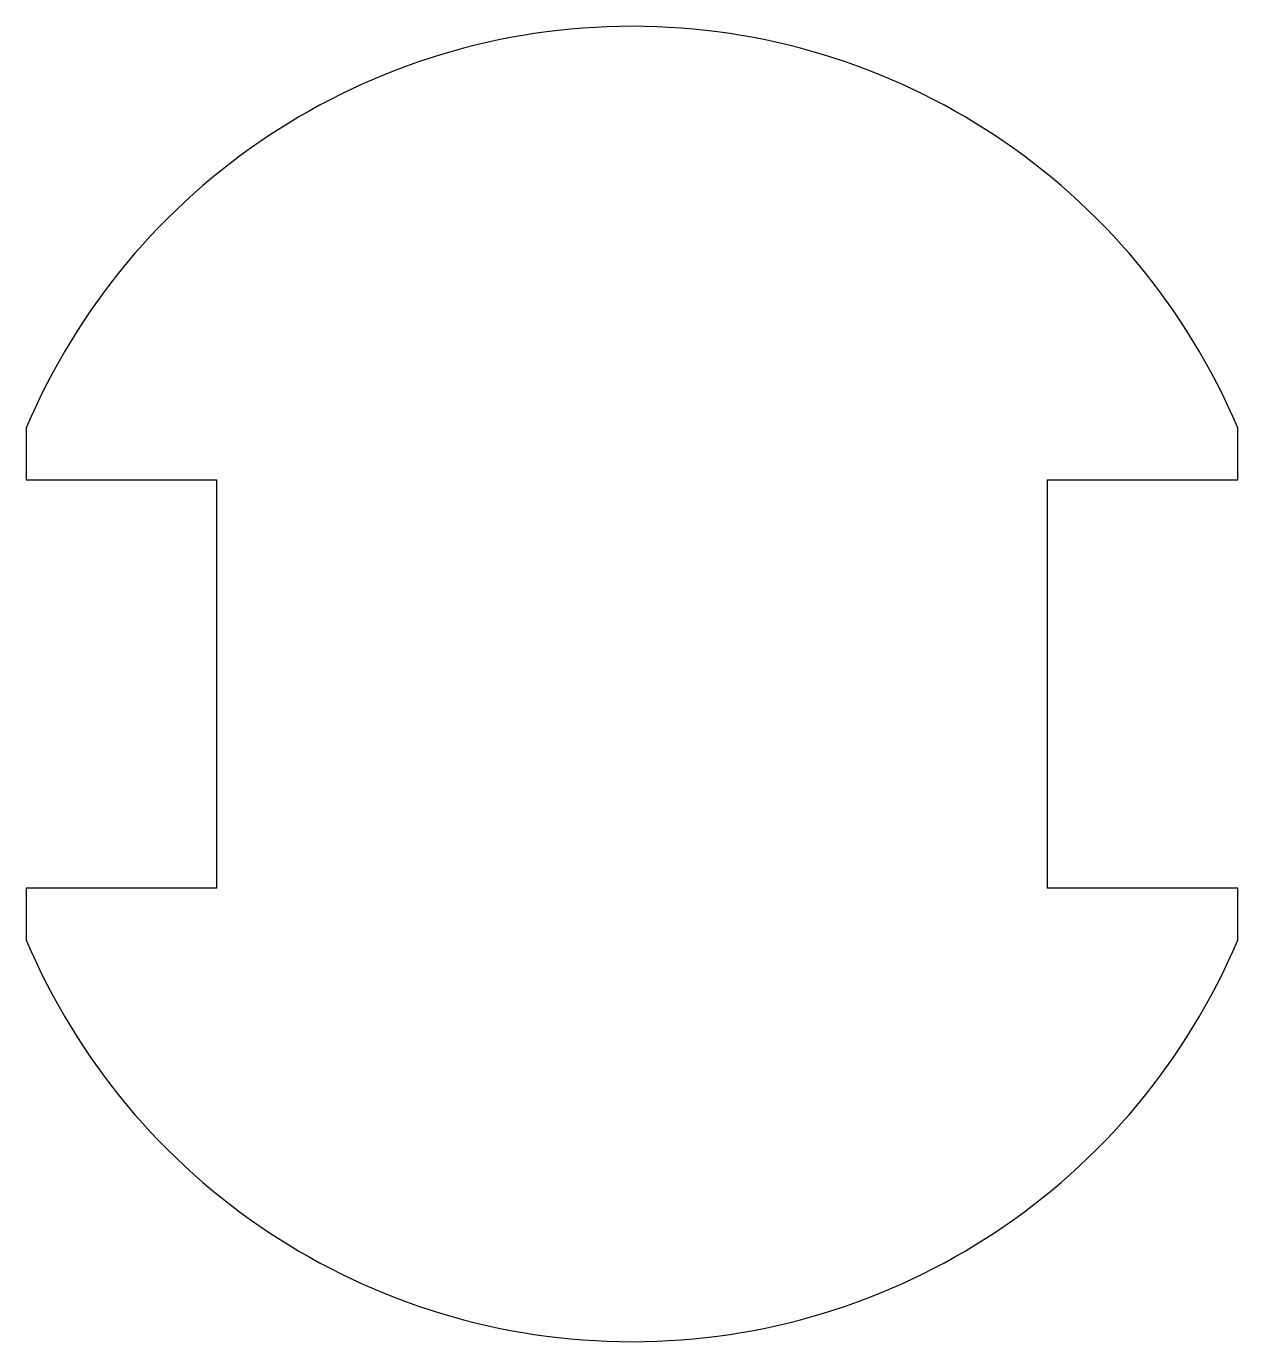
# Model space of a CAD drawing. Header units: millimetres. Extents: x -35 to 35, y -38 to 38.
import ezdxf

# ---------------------------------------------------------------- set-up
doc = ezdxf.new("R2010")
doc.units = ezdxf.units.MM
doc.layers.get('0').update_dxf_attribs({"linetype": 'CONTINUOUS'})

msp = doc.modelspace()

# ---------------------------------------------------------------- linework, layer by layer
msp.add_lwpolyline([(35, 14.799, 0.662896), (-35, 14.799), (-35, 11.8), (-24, 11.8), (-24, -11.8), (-35, -11.8), (-35, -14.799, 0.662896), (35, -14.799), (35, -11.8), (24, -11.8), (24, 11.8), (35, 11.8)], format="xyb", close=True)

doc.saveas('drawing.dxf')
